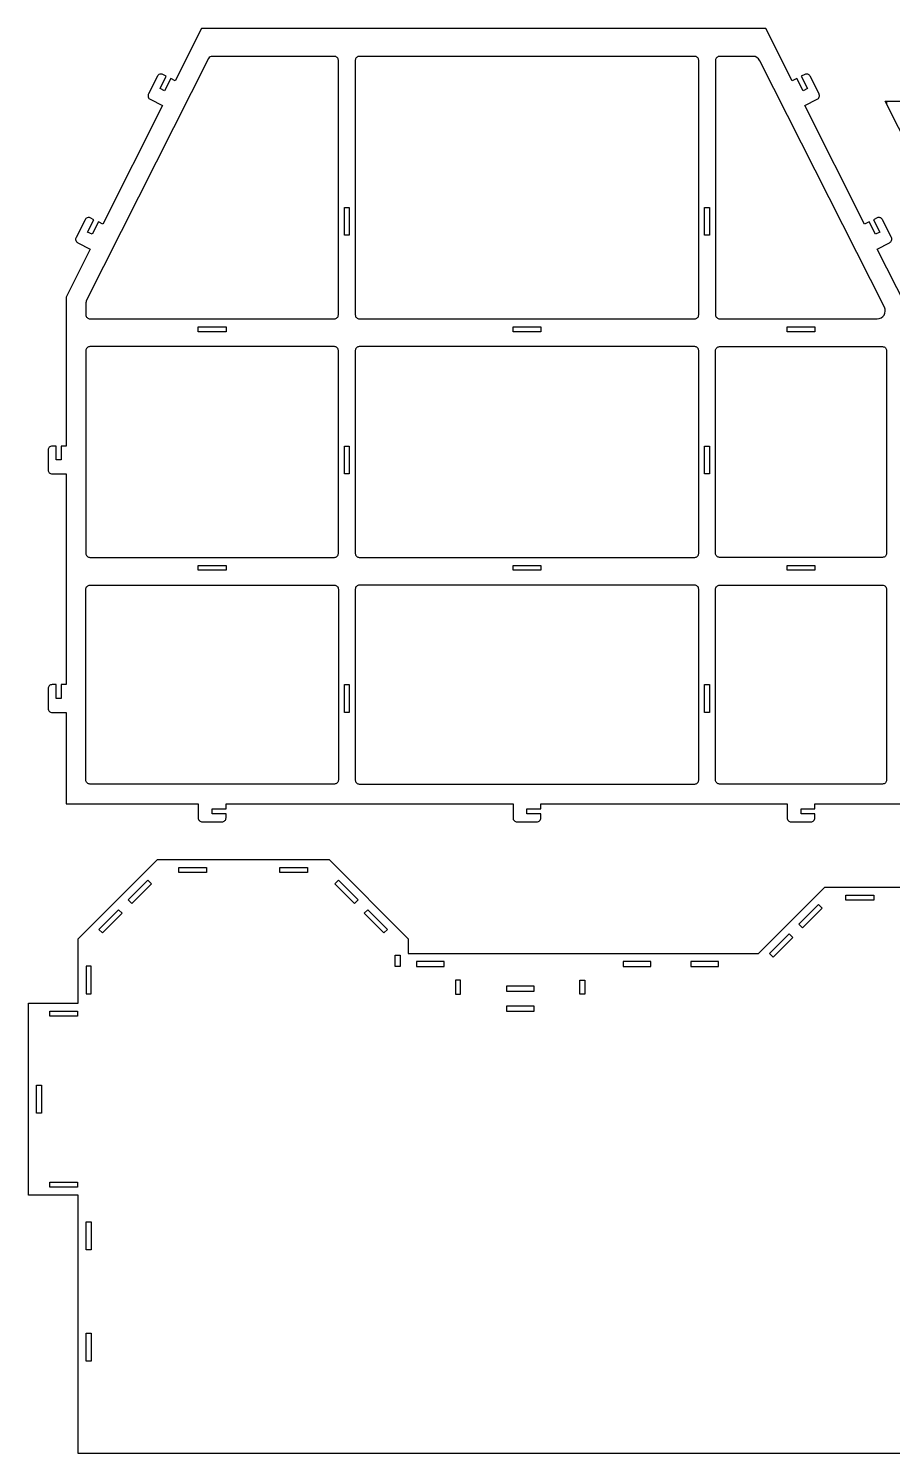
# Model space of a CAD drawing. Extents: x -77 to 269, y -157 to 145.
# Drawn here: x -77.3 to 9.7, y -157.5 to -14.1 of the extents above; entities that cross this region are included whole.
import ezdxf

# ---------------------------------------------------------------- set-up
doc = ezdxf.new("R2010")
doc.units = 0
doc.header["$MEASUREMENT"] = 0
doc.layers.add('LAYER1', color=18, linetype='CONTINUOUS')

msp = doc.modelspace()

# ---------------------------------------------------------------- linework, layer by layer
at = {"layer": 'LAYER1'}
msp.add_lwpolyline([(11.05, -42.14), (8.12, -36.32), (9.36, -35.69, 0.414214), (9.54, -35.15), (8.64, -33.37, 0.414214), (8.1, -33.19), (7.75, -33.37), (8.38, -34.62), (7.93, -34.84), (7.3, -33.59), (6.85, -33.82), (0.83, -21.89), (2.08, -21.26, 0.414214), (2.26, -20.72), (1.36, -18.93, 0.414214), (0.82, -18.76), (0.46, -18.94), (1.09, -20.19), (0.65, -20.41), (0.01, -19.16), (-0.43, -19.39), (-3.08, -14.14), (-59.87, -14.14), (-62.52, -19.39), (-62.97, -19.16), (-63.6, -20.41), (-64.04, -20.19), (-63.41, -18.94), (-63.77, -18.76, 0.414214), (-64.31, -18.93), (-65.21, -20.72, 0.414214), (-65.03, -21.26), (-63.78, -21.89), (-69.81, -33.82), (-70.25, -33.59), (-70.88, -34.84), (-71.33, -34.62), (-70.7, -33.37), (-71.06, -33.19, 0.414214), (-71.59, -33.37), (-72.49, -35.15, 0.414214), (-72.32, -35.69), (-71.07, -36.32), (-73.5, -41.15), (-73.5, -56.14), (-74, -56.14), (-74, -57.54), (-74.5, -57.54), (-74.5, -56.14), (-74.9, -56.14, 0.414214), (-75.3, -56.54), (-75.3, -58.54, 0.414214), (-74.9, -58.94), (-73.5, -58.94), (-73.5, -80.14), (-74, -80.14), (-74, -81.54), (-74.5, -81.54), (-74.5, -80.14), (-74.9, -80.14, 0.414214), (-75.3, -80.54), (-75.3, -82.54, 0.414214), (-74.9, -82.94), (-73.5, -82.94), (-73.5, -92.14), (-60.2, -92.14), (-60.2, -93.54, 0.414214), (-59.8, -93.94), (-57.8, -93.94, 0.414214), (-57.4, -93.54), (-57.4, -93.14), (-58.8, -93.14), (-58.8, -92.64), (-57.4, -92.64), (-57.4, -92.14), (-28.53, -92.14), (-28.53, -93.54, 0.414214), (-28.13, -93.94), (-26.13, -93.94, 0.414214), (-25.73, -93.54), (-25.73, -93.14), (-27.13, -93.14), (-27.13, -92.64), (-25.73, -92.64), (-25.73, -92.14), (-0.95, -92.14), (-0.95, -93.54, 0.414214), (-0.55, -93.94), (1.45, -93.94, 0.414214), (1.85, -93.54), (1.85, -93.14), (0.45, -93.14), (0.45, -92.64), (1.85, -92.64), (1.85, -92.14), (11.05, -92.14)], format="xyb", dxfattribs=at)
for points in [[(-71.1, -43.34), (-46.5, -43.34, 0.414214), (-46.1, -42.94), (-46.1, -17.34, 0.414214), (-46.5, -16.94), (-58.8, -16.94, 0.283043), (-59.15, -17.16), (-71.46, -41.54, 0.117406), (-71.5, -41.72), (-71.5, -42.94, 0.414214)], [(-9.85, -17.34, 0.414214), (-10.25, -16.94), (-44, -16.94, 0.414214), (-44.4, -17.34), (-44.4, -42.94, 0.414214), (-44, -43.34), (-10.25, -43.34, 0.414214), (-9.85, -42.94)], [(-8.15, -17.34), (-8.15, -42.94, 0.414214), (-7.75, -43.34), (8.12, -43.34, 0.558794), (8.83, -42.18), (-3.69, -17.38, 0.283043), (-4.4, -16.94), (-7.75, -16.94, 0.414214)], [(-71.1, -67.34), (-46.5, -67.34, 0.414214), (-46.1, -66.94), (-46.1, -46.54, 0.414214), (-46.5, -46.14), (-71.1, -46.14, 0.414214), (-71.5, -46.54), (-71.5, -66.94, 0.414214)], [(-44, -46.14, 0.414214), (-44.4, -46.54), (-44.4, -66.94, 0.414214), (-44, -67.34), (-10.25, -67.34, 0.414214), (-9.85, -66.94), (-9.85, -46.54, 0.414214), (-10.25, -46.14)], [(8.65, -67.34), (-7.75, -67.34, -0.414214), (-8.15, -66.94), (-8.15, -46.54, -0.414214), (-7.75, -46.14), (8.65, -46.14, -0.414214), (9.05, -46.54), (9.05, -66.94, -0.414214)], [(-71.1, -70.14), (-46.5, -70.14, -0.414214), (-46.1, -70.54), (-46.1, -89.74, -0.414214), (-46.5, -90.14), (-71.1, -90.14, -0.414214), (-71.5, -89.74), (-71.5, -70.54, -0.414214)], [(-44, -90.14), (-10.25, -90.14, 0.414214), (-9.85, -89.74), (-9.85, -70.54, 0.414214), (-10.25, -70.14), (-44, -70.14, 0.414214), (-44.4, -70.54), (-44.4, -89.74, 0.414214)], [(-8.15, -70.54, -0.414214), (-7.75, -70.14), (8.65, -70.14, -0.414214), (9.05, -70.54), (9.05, -89.74, -0.414214), (8.65, -90.14), (-7.75, -90.14, -0.414214), (-8.15, -89.74)]]:
    msp.add_lwpolyline(points, format="xyb", close=True, dxfattribs=at)
for points in [[(25.08, -53.36), (8.92, -21.44), (40.13, -21.44), (40.13, -55.6), (25.08, -55.6)], [(-45.5, -34.94), (-45.5, -32.14), (-45, -32.14), (-45, -34.94)], [(-9.25, -34.94), (-9.25, -32.14), (-8.75, -32.14), (-8.75, -34.94)], [(-60.2, -44.14), (-57.4, -44.14), (-57.4, -44.64), (-60.2, -44.64)], [(-28.53, -44.14), (-25.73, -44.14), (-25.73, -44.64), (-28.53, -44.64)], [(-0.95, -44.14), (1.85, -44.14), (1.85, -44.64), (-0.95, -44.64)], [(-45.5, -58.94), (-45.5, -56.14), (-45, -56.14), (-45, -58.94)], [(-9.25, -58.94), (-9.25, -56.14), (-8.75, -56.14), (-8.75, -58.94)], [(-60.2, -68.14), (-57.4, -68.14), (-57.4, -68.64), (-60.2, -68.64)], [(-28.53, -68.14), (-25.73, -68.14), (-25.73, -68.64), (-28.53, -68.64)], [(-0.95, -68.14), (1.85, -68.14), (1.85, -68.64), (-0.95, -68.64)], [(-45.5, -82.94), (-45.5, -80.14), (-45, -80.14), (-45, -82.94)], [(-9.25, -82.94), (-9.25, -80.14), (-8.75, -80.14), (-8.75, -82.94)], [(-77.28, -112.18), (-72.28, -112.18), (-72.28, -105.71), (-64.31, -97.74), (-47.04, -97.74), (-39.08, -105.71), (-39.08, -107.18), (-33, -107.18), (-22.6, -107.18), (-22.6, -107.2), (-3.83, -107.18), (2.83, -100.53), (18.12, -100.53), (28.93, -111.34), (28.93, -126.63), (22.48, -133.09), (22.48, -157.48), (-72.28, -157.48), (-72.28, -131.5), (-77.28, -131.5)], [(-59.36, -99.04), (-62.16, -99.04), (-62.16, -98.54), (-59.36, -98.54)], [(-49.19, -99.04), (-51.99, -99.04), (-51.99, -98.54), (-49.19, -98.54)], [(-66.89, -102.16), (-64.91, -100.18), (-65.26, -99.82), (-67.24, -101.8)], [(-44.47, -102.16), (-46.45, -100.18), (-46.09, -99.82), (-44.11, -101.8)], [(4.97, -101.83), (4.97, -101.33), (7.77, -101.33), (7.77, -101.83)], [(-69.84, -105.11), (-67.86, -103.13), (-68.21, -102.78), (-70.19, -104.76)], [(-41.51, -105.11), (-43.49, -103.13), (-43.14, -102.78), (-41.16, -104.76)], [(2.57, -102.62), (2.22, -102.27), (0.24, -104.25), (0.59, -104.6)], [(-0.38, -105.58), (-0.73, -105.22), (-2.71, -107.2), (-2.36, -107.56)], [(-39.88, -108.48), (-40.38, -108.48), (-40.38, -107.36), (-39.88, -107.36)], [(-70.98, -108.46), (-71.48, -108.46), (-71.48, -111.26), (-70.98, -111.26)], [(-38.24, -108.48), (-35.44, -108.48), (-35.44, -107.98), (-38.24, -107.98)], [(-17.46, -108.5), (-14.66, -108.5), (-14.66, -108), (-17.46, -108)], [(-10.65, -108.5), (-7.85, -108.5), (-7.85, -108), (-10.65, -108)], [(-33.8, -109.88), (-34.3, -109.88), (-34.3, -111.28), (-33.8, -111.28)], [(-21.3, -111.28), (-21.8, -111.28), (-21.8, -109.88), (-21.3, -109.88)], [(-29.2, -110.98), (-26.4, -110.98), (-26.4, -110.48), (-29.2, -110.48)], [(-72.33, -113.48), (-75.13, -113.48), (-75.13, -112.98), (-72.33, -112.98)], [(-29.2, -112.98), (-26.4, -112.98), (-26.4, -112.48), (-29.2, -112.48)], [(-75.98, -120.44), (-75.98, -123.24), (-76.48, -123.24), (-76.48, -120.44)], [(-72.33, -130.7), (-75.13, -130.7), (-75.13, -130.2), (-72.33, -130.2)], [(-71.48, -134.19), (-70.98, -134.19), (-70.98, -136.99), (-71.48, -136.99)], [(-71.48, -145.39), (-70.98, -145.39), (-70.98, -148.19), (-71.48, -148.19)]]:
    msp.add_lwpolyline(points, close=True, dxfattribs=at)
msp.add_lwpolyline([(9.08, -21.76), (9.08, -21.44)], dxfattribs=at)

doc.saveas('drawing.dxf')
